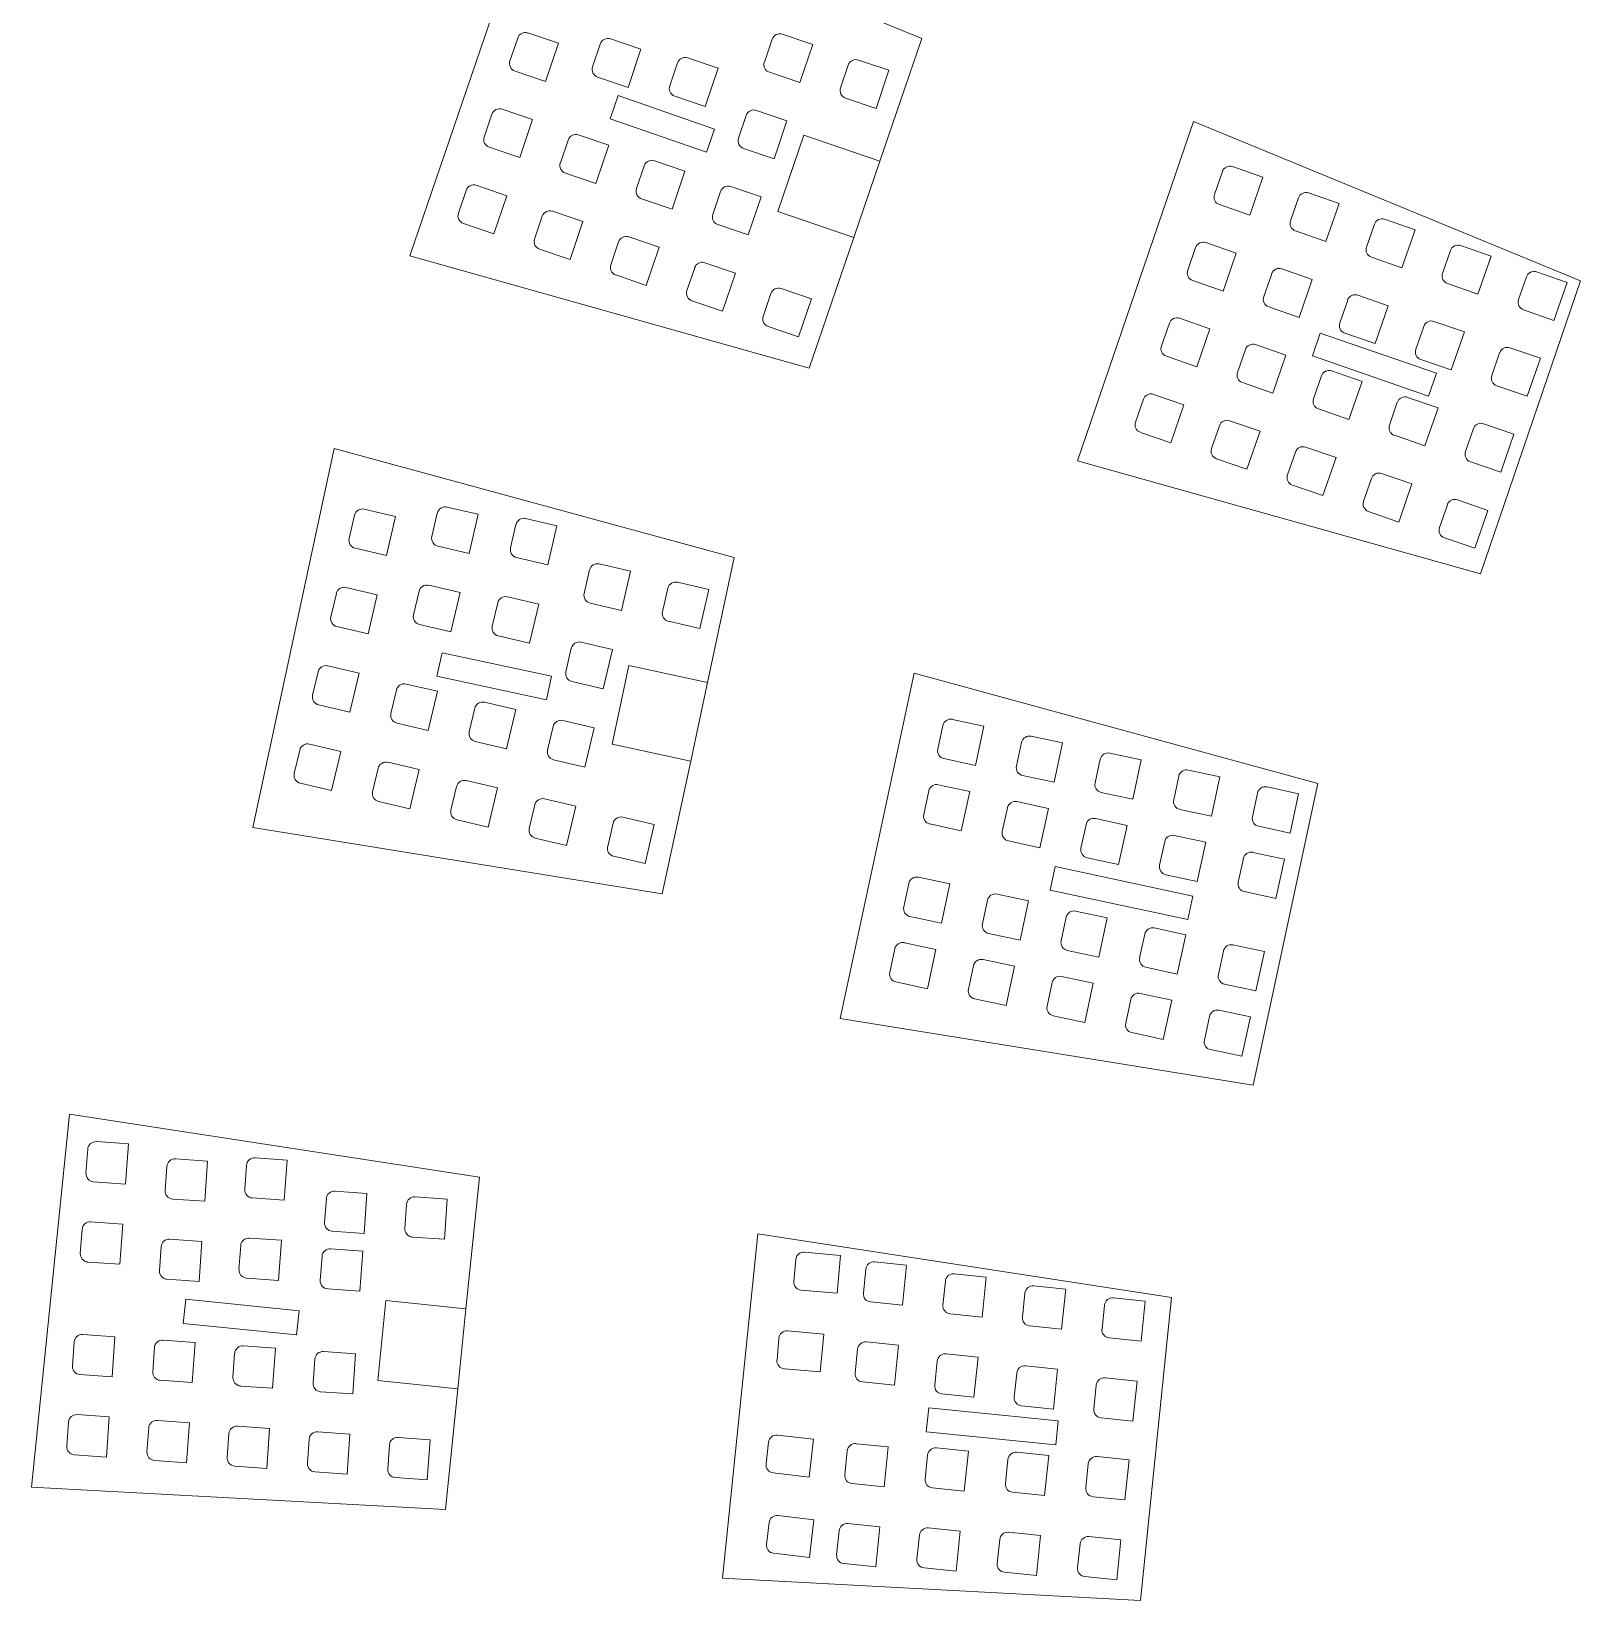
# Model space of a CAD drawing. Header units: millimetres. Extents: x -2091 to 2473, y -1360 to 1670.
# Drawn here: x 329.6 to 522.2, y 1151.4 to 1346.6 of the extents above; entities that cross this region are included whole.
import ezdxf

# ---------------------------------------------------------------- set-up
doc = ezdxf.new("R2010")
doc.units = ezdxf.units.MM

msp = doc.modelspace()

# ---------------------------------------------------------------- linework, layer by layer
at = {"color": 7, "linetype": 'Continuous', "lineweight": 15}
for p, q in [((376.64, 1318.64), (392.57, 1365.29)), ((392.57, 1365.29), (440.27, 1345.68)), ((389.08, 1342.9), (390.05, 1345.74)), ((391.31, 1346.37), (395.1, 1345.09)), ((395.1, 1345.09), (393.5, 1340.35)), ((399.34, 1342.16), (400.31, 1345)), ((401.57, 1345.63), (405.36, 1344.35)), ((420.71, 1342.75), (421.67, 1345.59)), ((422.94, 1346.22), (426.72, 1344.94)), ((426.72, 1344.94), (425.12, 1340.2)), ((440.27, 1345.68), (435.06, 1330.43)), ((405.36, 1344.35), (403.76, 1339.61)), ((408.94, 1339.8), (409.9, 1342.64)), ((411.17, 1343.27), (414.96, 1341.98)), ((432.41, 1343.01), (436.2, 1341.73)), ((393.5, 1340.35), (389.71, 1341.63)), ((403.76, 1339.61), (399.97, 1340.89)), ((414.96, 1341.98), (413.35, 1337.25)), ((425.12, 1340.2), (421.33, 1341.48)), ((430.18, 1339.54), (431.14, 1342.39)), ((436.2, 1341.73), (434.59, 1336.99)), ((388.11, 1336.9), (391.89, 1335.61)), ((401.55, 1335.69), (402.55, 1338.58)), ((402.55, 1338.58), (414.5, 1334.43)), ((413.35, 1337.25), (409.57, 1338.53)), ((419.73, 1336.75), (423.52, 1335.46)), ((434.59, 1336.99), (430.8, 1338.28)), ((385.88, 1333.43), (386.84, 1336.27)), ((391.89, 1335.61), (390.29, 1330.88)), ((413.5, 1331.54), (401.55, 1335.69)), ((417.5, 1333.28), (418.46, 1336.12)), ((423.52, 1335.46), (421.91, 1330.73)), ((474.04, 1335.37), (459.64, 1293.18)), ((474.04, 1335.37), (522.17, 1315.55)), ((395.35, 1330.22), (396.31, 1333.06)), ((397.58, 1333.69), (401.37, 1332.41)), ((414.5, 1334.43), (413.5, 1331.54)), ((422.37, 1324.19), (425.6, 1333.66)), ((425.6, 1333.66), (435.06, 1330.43)), ((390.29, 1330.88), (386.5, 1332.16)), ((401.37, 1332.41), (399.76, 1327.67)), ((421.91, 1330.73), (418.12, 1332.01)), ((399.76, 1327.67), (395.97, 1328.95)), ((404.82, 1327.02), (405.78, 1329.86)), ((407.05, 1330.48), (410.84, 1329.2)), ((410.84, 1329.2), (409.23, 1324.46)), ((435.06, 1330.43), (431.83, 1320.96)), ((476.65, 1326.3), (477.64, 1329.13)), ((478.91, 1329.75), (482.69, 1328.44)), ((384.9, 1327.43), (388.69, 1326.14)), ((416.52, 1327.28), (420.31, 1325.99)), ((482.69, 1328.44), (481.05, 1323.71)), ((382.67, 1323.96), (383.63, 1326.8)), ((388.69, 1326.14), (387.08, 1321.41)), ((409.23, 1324.46), (405.45, 1325.75)), ((414.29, 1323.81), (415.25, 1326.65)), ((420.31, 1325.99), (418.71, 1321.26)), ((481.05, 1323.71), (477.27, 1325.03)), ((486.1, 1323.03), (487.09, 1325.86)), ((488.36, 1326.48), (492.14, 1325.17)), ((492.14, 1325.17), (490.5, 1320.44)), ((392.14, 1320.75), (393.1, 1323.59)), ((394.37, 1324.22), (398.16, 1322.94)), ((431.83, 1320.96), (422.37, 1324.19)), ((497.81, 1323.21), (501.59, 1321.9)), ((387.08, 1321.41), (383.3, 1322.69)), ((398.16, 1322.94), (396.56, 1318.2)), ((418.71, 1321.26), (414.92, 1322.54)), ((490.5, 1320.44), (486.72, 1321.75)), ((495.55, 1319.75), (496.54, 1322.59)), ((501.59, 1321.9), (499.95, 1317.17)), ((396.56, 1318.2), (392.77, 1319.48)), ((401.61, 1317.54), (402.57, 1320.38)), ((403.84, 1321.01), (407.63, 1319.73)), ((407.63, 1319.73), (406.03, 1314.99)), ((431.83, 1320.96), (426.27, 1304.69)), ((473.33, 1316.86), (474.32, 1319.7)), ((475.59, 1320.32), (479.37, 1319.01)), ((505, 1316.48), (505.98, 1319.32)), ((507.26, 1319.93), (511.04, 1318.62)), ((426.27, 1304.69), (376.64, 1318.64)), ((411.08, 1314.34), (412.05, 1317.18)), ((413.31, 1317.8), (417.1, 1316.52)), ((479.37, 1319.01), (477.73, 1314.28)), ((499.95, 1317.17), (496.17, 1318.48)), ((511.04, 1318.62), (509.4, 1313.9)), ((406.03, 1314.99), (402.24, 1316.28)), ((417.1, 1316.52), (415.5, 1311.79)), ((477.73, 1314.28), (473.95, 1315.59)), ((482.78, 1313.59), (483.77, 1316.43)), ((485.04, 1317.04), (488.82, 1315.73)), ((488.82, 1315.73), (487.18, 1311.01)), ((509.74, 1279.13), (522.17, 1315.55)), ((514.45, 1313.21), (515.43, 1316.04)), ((516.71, 1316.66), (520.49, 1315.35)), ((520.49, 1315.35), (518.85, 1310.63)), ((420.56, 1311.13), (421.52, 1313.97)), ((422.79, 1314.6), (426.57, 1313.31)), ((426.57, 1313.31), (424.97, 1308.58)), ((494.49, 1313.77), (498.27, 1312.46)), ((509.4, 1313.9), (505.62, 1315.21)), ((415.5, 1311.79), (411.71, 1313.07)), ((487.18, 1311.01), (483.4, 1312.32)), ((492.23, 1310.32), (493.22, 1313.16)), ((498.27, 1312.46), (496.63, 1307.74)), ((518.85, 1310.63), (515.07, 1311.94)), ((424.97, 1308.58), (421.18, 1309.86)), ((470.07, 1307.45), (471.05, 1310.28)), ((472.32, 1310.9), (476.1, 1309.59)), ((476.1, 1309.59), (474.47, 1304.86)), ((501.68, 1307.05), (502.67, 1309.88)), ((503.94, 1310.5), (507.72, 1309.19)), ((481.77, 1307.62), (485.55, 1306.31)), ((488.83, 1306.22), (489.81, 1309.06)), ((489.81, 1309.06), (504.24, 1304.05)), ((496.63, 1307.74), (492.85, 1309.05)), ((507.72, 1309.19), (506.08, 1304.47)), ((474.47, 1304.86), (470.69, 1306.17)), ((479.52, 1304.17), (480.5, 1307)), ((485.55, 1306.31), (483.91, 1301.59)), ((503.25, 1301.22), (488.83, 1306.22)), ((506.08, 1304.47), (502.3, 1305.78)), ((511.13, 1303.78), (512.11, 1306.61)), ((513.39, 1307.23), (517.17, 1305.92)), ((517.17, 1305.92), (515.53, 1301.19)), ((488.96, 1300.89), (489.95, 1303.72)), ((491.22, 1304.34), (495, 1303.03)), ((504.24, 1304.05), (503.25, 1301.22)), ((483.91, 1301.59), (480.13, 1302.9)), ((495, 1303.03), (493.36, 1298.31)), ((515.53, 1301.19), (511.75, 1302.5)), ((466.84, 1297.98), (467.82, 1300.82)), ((469.09, 1301.43), (472.87, 1300.12)), ((472.87, 1300.12), (471.24, 1295.4)), ((493.36, 1298.31), (489.58, 1299.62)), ((498.41, 1297.61), (499.39, 1300.45)), ((500.67, 1301.06), (504.45, 1299.75)), ((504.45, 1299.75), (502.81, 1295.03)), ((478.54, 1298.16), (482.32, 1296.85)), ((510.11, 1297.78), (513.89, 1296.47)), ((471.24, 1295.4), (467.46, 1296.71)), ((476.29, 1294.7), (477.27, 1297.54)), ((482.32, 1296.85), (480.68, 1292.12)), ((502.81, 1295.03), (499.03, 1296.34)), ((507.86, 1294.33), (508.84, 1297.17)), ((513.89, 1296.47), (512.25, 1291.75)), ((357.12, 1247.56), (367.22, 1294.7)), ((367.22, 1294.7), (416.97, 1281.15)), ((485.73, 1291.43), (486.72, 1294.26)), ((487.99, 1294.88), (491.77, 1293.57)), ((509.74, 1279.13), (459.64, 1293.18)), ((480.68, 1292.12), (476.9, 1293.43)), ((491.77, 1293.57), (490.13, 1288.84)), ((512.25, 1291.75), (508.48, 1293.06)), ((490.13, 1288.84), (486.35, 1290.15)), ((495.18, 1288.15), (496.16, 1290.98)), ((497.44, 1291.6), (501.21, 1290.29)), ((501.21, 1290.29), (499.58, 1285.56)), ((506.88, 1288.32), (510.66, 1287.01)), ((369.09, 1283.49), (369.77, 1286.42)), ((370.97, 1287.16), (374.87, 1286.25)), ((374.87, 1286.25), (373.73, 1281.39)), ((379.37, 1283.76), (380.05, 1286.68)), ((381.25, 1287.42), (385.15, 1286.52)), ((385.15, 1286.52), (384.01, 1281.65)), ((391.03, 1286), (394.93, 1285.09)), ((499.58, 1285.56), (495.8, 1286.87)), ((504.63, 1284.87), (505.61, 1287.7)), ((510.66, 1287.01), (509.02, 1282.29)), ((389.15, 1282.34), (389.83, 1285.26)), ((394.93, 1285.09), (393.79, 1280.23)), ((373.73, 1281.39), (369.83, 1282.29)), ((384.01, 1281.65), (380.12, 1282.56)), ((509.02, 1282.29), (505.24, 1283.6)), ((393.79, 1280.23), (389.9, 1281.13)), ((400.19, 1280.35), (404.08, 1279.44)), ((416.97, 1281.15), (413.64, 1265.62)), ((398.3, 1276.68), (398.98, 1279.6)), ((404.08, 1279.44), (402.95, 1274.57)), ((366.82, 1273.76), (367.5, 1276.68)), ((368.7, 1277.42), (372.59, 1276.52)), ((372.59, 1276.52), (371.46, 1271.65)), ((377.1, 1274.02), (377.78, 1276.94)), ((378.98, 1277.69), (382.88, 1276.78)), ((382.88, 1276.78), (381.74, 1271.91)), ((388.76, 1276.27), (392.66, 1275.36)), ((408.04, 1274.41), (408.72, 1277.33)), ((409.92, 1278.08), (413.82, 1277.17)), ((413.82, 1277.17), (412.68, 1272.3)), ((386.88, 1272.6), (387.56, 1275.52)), ((392.66, 1275.36), (391.52, 1270.49)), ((402.95, 1274.57), (399.05, 1275.48)), ((371.46, 1271.65), (367.56, 1272.56)), ((381.74, 1271.91), (377.85, 1272.82)), ((412.68, 1272.3), (408.79, 1273.21)), ((391.52, 1270.49), (387.63, 1271.4)), ((397.91, 1270.61), (401.81, 1269.7)), ((380.01, 1266.38), (380.64, 1269.31)), ((380.64, 1269.31), (394.24, 1266.39)), ((396.03, 1266.94), (396.71, 1269.86)), ((401.81, 1269.7), (400.67, 1264.83)), ((364.54, 1264.02), (365.23, 1266.94)), ((366.43, 1267.69), (370.32, 1266.78)), ((370.32, 1266.78), (369.19, 1261.91)), ((401.77, 1257.94), (403.86, 1267.72)), ((403.86, 1267.72), (413.64, 1265.62)), ((439.32, 1266.75), (430.13, 1223.81)), ((439.32, 1266.75), (489.52, 1253.05)), ((374.28, 1261.75), (374.96, 1264.67)), ((376.17, 1265.41), (380.06, 1264.51)), ((380.06, 1264.51), (378.92, 1259.64)), ((393.61, 1263.46), (380.01, 1266.38)), ((394.24, 1266.39), (393.61, 1263.46)), ((400.67, 1264.83), (396.78, 1265.74)), ((413.64, 1265.62), (411.55, 1255.84)), ((369.19, 1261.91), (365.29, 1262.82)), ((385.9, 1263.14), (389.8, 1262.23)), ((384.02, 1259.47), (384.7, 1262.4)), ((389.8, 1262.23), (388.66, 1257.36)), ((395.64, 1260.87), (399.54, 1259.96)), ((444.09, 1261.02), (448, 1260.18)), ((378.92, 1259.64), (375.03, 1260.55)), ((393.76, 1257.2), (394.44, 1260.12)), ((399.54, 1259.96), (398.4, 1255.09)), ((442.26, 1257.33), (442.9, 1260.26)), ((448, 1260.18), (446.94, 1255.29)), ((453.86, 1258.92), (457.77, 1258.08)), ((362.27, 1254.28), (362.95, 1257.2)), ((364.16, 1257.95), (368.05, 1257.04)), ((368.05, 1257.04), (366.91, 1252.17)), ((388.66, 1257.36), (384.77, 1258.27)), ((411.55, 1255.84), (401.77, 1257.94)), ((452.04, 1255.22), (452.67, 1258.16)), ((457.77, 1258.08), (456.72, 1253.19)), ((463.64, 1256.82), (467.55, 1255.97)), ((372.01, 1252.01), (372.69, 1254.93)), ((373.89, 1255.68), (377.79, 1254.77)), ((377.79, 1254.77), (376.65, 1249.9)), ((398.4, 1255.09), (394.51, 1256)), ((411.55, 1255.84), (408.01, 1239.34)), ((446.94, 1255.29), (443.03, 1256.14)), ((461.82, 1253.12), (462.45, 1256.05)), ((467.55, 1255.97), (466.49, 1251.09)), ((366.91, 1252.17), (363.02, 1253.08)), ((383.63, 1253.4), (387.53, 1252.5)), ((442.33, 1252.89), (446.24, 1252.05)), ((456.72, 1253.19), (452.81, 1254.03)), ((471.59, 1251.02), (472.23, 1253.95)), ((473.42, 1254.72), (477.33, 1253.87)), ((477.33, 1253.87), (476.27, 1248.98)), ((481.48, 1215.54), (489.52, 1253.05)), ((381.75, 1249.74), (382.43, 1252.66)), ((387.53, 1252.5), (386.39, 1247.63)), ((393.37, 1251.13), (397.27, 1250.22)), ((440.51, 1249.2), (441.14, 1252.13)), ((446.24, 1252.05), (445.18, 1247.16)), ((466.49, 1251.09), (462.58, 1251.93)), ((481.37, 1248.91), (482, 1251.85)), ((483.19, 1252.61), (487.1, 1251.77)), ((487.1, 1251.77), (486.05, 1246.88)), ((376.65, 1249.9), (372.76, 1250.81)), ((391.49, 1247.46), (392.17, 1250.39)), ((397.27, 1250.22), (396.13, 1245.35)), ((450.28, 1247.09), (450.92, 1250.02)), ((452.11, 1250.79), (456.02, 1249.95)), ((456.02, 1249.95), (454.96, 1245.06)), ((476.27, 1248.98), (472.36, 1249.83)), ((408.01, 1239.34), (357.12, 1247.56)), ((386.39, 1247.63), (382.5, 1248.53)), ((401.23, 1245.19), (401.91, 1248.11)), ((403.11, 1248.86), (407, 1247.95)), ((407, 1247.95), (405.87, 1243.08)), ((445.18, 1247.16), (441.27, 1248.01)), ((460.06, 1244.99), (460.69, 1247.92)), ((461.88, 1248.69), (465.79, 1247.84)), ((465.79, 1247.84), (464.74, 1242.96)), ((486.05, 1246.88), (482.14, 1247.73)), ((396.13, 1245.35), (392.23, 1246.26)), ((454.96, 1245.06), (451.05, 1245.9)), ((469.84, 1242.89), (470.47, 1245.82)), ((471.66, 1246.59), (475.57, 1245.74)), ((475.57, 1245.74), (474.51, 1240.85)), ((405.87, 1243.08), (401.97, 1243.99)), ((464.74, 1242.96), (460.83, 1243.8)), ((479.61, 1240.78), (480.25, 1243.72)), ((481.44, 1244.48), (485.35, 1243.64)), ((485.35, 1243.64), (484.29, 1238.75)), ((439.85, 1241.39), (443.76, 1240.55)), ((456.22, 1239.79), (456.86, 1242.73)), ((456.86, 1242.73), (473.96, 1239.05)), ((474.51, 1240.85), (470.6, 1241.7)), ((438.04, 1237.69), (438.66, 1240.62)), ((443.76, 1240.55), (442.72, 1235.66)), ((449.63, 1239.29), (453.54, 1238.45)), ((473.33, 1236.12), (456.22, 1239.79)), ((484.29, 1238.75), (480.38, 1239.6)), ((447.81, 1235.58), (448.44, 1238.52)), ((453.54, 1238.45), (452.49, 1233.56)), ((459.4, 1237.18), (463.32, 1236.34)), ((473.96, 1239.05), (473.33, 1236.12)), ((442.72, 1235.66), (438.8, 1236.5)), ((457.59, 1233.48), (458.22, 1236.41)), ((463.32, 1236.34), (462.27, 1231.46)), ((452.49, 1233.56), (448.58, 1234.4)), ((467.36, 1231.38), (467.99, 1234.31)), ((469.18, 1235.08), (473.09, 1234.24)), ((473.09, 1234.24), (472.04, 1229.35)), ((436.29, 1229.55), (436.92, 1232.49)), ((438.11, 1233.25), (442.02, 1232.42)), ((442.02, 1232.42), (440.97, 1227.53)), ((462.27, 1231.46), (458.36, 1232.29)), ((477.14, 1229.28), (477.77, 1232.21)), ((478.96, 1232.98), (482.87, 1232.14)), ((482.87, 1232.14), (481.82, 1227.25)), ((446.07, 1227.45), (446.7, 1230.38)), ((447.89, 1231.15), (451.8, 1230.31)), ((451.8, 1230.31), (450.75, 1225.42)), ((472.04, 1229.35), (468.13, 1230.19)), ((440.97, 1227.53), (437.06, 1228.37)), ((455.85, 1225.35), (456.47, 1228.28)), ((457.66, 1229.05), (461.57, 1228.21)), ((461.57, 1228.21), (460.53, 1223.32)), ((481.82, 1227.25), (477.91, 1228.09)), ((450.75, 1225.42), (446.84, 1226.26)), ((465.62, 1223.24), (466.25, 1226.18)), ((467.44, 1226.95), (471.35, 1226.11)), ((471.35, 1226.11), (470.3, 1221.22)), ((481.48, 1215.54), (430.13, 1223.81)), ((460.53, 1223.32), (456.61, 1224.16)), ((475.4, 1221.14), (476.03, 1224.08)), ((477.21, 1224.84), (481.13, 1224.01)), ((481.13, 1224.01), (480.08, 1219.12)), ((470.3, 1221.22), (466.39, 1222.06)), ((480.08, 1219.12), (476.17, 1219.95)), ((329.59, 1165.55), (334.33, 1211.92)), ((334.33, 1211.92), (385.28, 1204.09)), ((337.67, 1208.51), (341.66, 1208.22)), ((341.66, 1208.22), (341.3, 1203.24)), ((336.38, 1204.59), (336.6, 1207.58)), ((347.51, 1206.36), (351.5, 1206.07)), ((351.5, 1206.07), (351.15, 1201.09)), ((357.4, 1206.49), (361.39, 1206.21)), ((361.39, 1206.21), (361.03, 1201.22)), ((346.23, 1202.44), (346.44, 1205.43)), ((356.11, 1202.58), (356.33, 1205.57)), ((385.28, 1204.09), (383.61, 1187.72)), ((341.3, 1203.24), (337.31, 1203.52)), ((367.32, 1202.35), (371.31, 1202.07)), ((371.31, 1202.07), (370.96, 1197.08)), ((351.15, 1201.09), (347.16, 1201.37)), ((361.03, 1201.22), (357.04, 1201.51)), ((366.04, 1198.43), (366.26, 1201.42)), ((376.02, 1197.72), (376.23, 1200.71)), ((377.3, 1201.64), (381.29, 1201.36)), ((381.29, 1201.36), (380.93, 1196.37)), ((336.96, 1198.53), (340.95, 1198.25)), ((340.95, 1198.25), (340.59, 1193.26)), ((335.67, 1194.61), (335.89, 1197.61)), ((346.8, 1196.38), (350.79, 1196.1)), ((356.69, 1196.52), (360.68, 1196.24)), ((360.68, 1196.24), (360.32, 1191.25)), ((370.96, 1197.08), (366.97, 1197.36)), ((380.93, 1196.37), (376.94, 1196.65)), ((419.89, 1197.06), (415.52, 1154.24)), ((419.89, 1197.06), (471.3, 1189.13)), ((345.52, 1192.46), (345.73, 1195.46)), ((350.79, 1196.1), (350.44, 1191.11)), ((355.4, 1192.6), (355.62, 1195.59)), ((365.51, 1191.26), (365.72, 1194.25)), ((366.79, 1195.18), (370.78, 1194.89)), ((370.78, 1194.89), (370.42, 1189.9)), ((425.68, 1194.75), (430.16, 1194.36)), ((430.16, 1194.36), (429.75, 1189.65)), ((340.59, 1193.26), (336.6, 1193.54)), ((424.36, 1191.13), (424.6, 1193.85)), ((433.01, 1189.67), (433.32, 1192.66)), ((434.41, 1193.55), (438.39, 1193.15)), ((438.39, 1193.15), (437.89, 1188.17)), ((350.44, 1191.11), (346.45, 1191.4)), ((360.32, 1191.25), (356.33, 1191.53)), ((442.9, 1188.18), (443.21, 1191.17)), ((444.3, 1192.06), (448.28, 1191.66)), ((448.28, 1191.66), (447.77, 1186.68)), ((454.19, 1190.57), (458.17, 1190.16)), ((348.48, 1185.91), (348.79, 1188.9)), ((348.79, 1188.9), (362.87, 1187.46)), ((370.42, 1189.9), (366.43, 1190.19)), ((372.64, 1178.79), (373.66, 1188.74)), ((373.66, 1188.74), (383.61, 1187.72)), ((429.75, 1189.65), (425.27, 1190.05)), ((437.89, 1188.17), (433.91, 1188.58)), ((452.79, 1186.69), (453.09, 1189.68)), ((458.17, 1190.16), (457.66, 1185.19)), ((464.08, 1189.08), (468.06, 1188.67)), ((467.45, 1151.43), (471.3, 1189.13)), ((468.06, 1188.67), (467.55, 1183.7)), ((362.87, 1187.46), (362.56, 1184.47)), ((383.61, 1187.72), (382.59, 1177.77)), ((447.77, 1186.68), (443.79, 1187.09)), ((462.68, 1185.2), (462.98, 1188.19)), ((335.98, 1184.53), (339.97, 1184.25)), ((362.56, 1184.47), (348.48, 1185.91)), ((423.6, 1184.97), (428.08, 1184.58)), ((428.08, 1184.58), (427.66, 1179.87)), ((457.66, 1185.19), (453.68, 1185.6)), ((334.7, 1180.61), (334.91, 1183.6)), ((339.97, 1184.25), (339.62, 1179.26)), ((344.67, 1179.9), (344.89, 1182.89)), ((345.95, 1183.82), (349.94, 1183.54)), ((349.94, 1183.54), (349.59, 1178.55)), ((355.93, 1183.11), (359.92, 1182.83)), ((359.92, 1182.83), (359.56, 1177.84)), ((422.28, 1181.35), (422.52, 1184.07)), ((432, 1179.73), (432.3, 1182.71)), ((433.4, 1183.6), (437.38, 1183.2)), ((437.38, 1183.2), (436.87, 1178.22)), ((467.55, 1183.7), (463.57, 1184.11)), ((354.65, 1179.19), (354.86, 1182.18)), ((364.62, 1178.48), (364.84, 1181.48)), ((365.9, 1182.4), (369.89, 1182.12)), ((369.89, 1182.12), (369.54, 1177.13)), ((441.89, 1178.24), (442.19, 1181.22)), ((443.29, 1182.11), (447.27, 1181.71)), ((447.27, 1181.71), (446.76, 1176.73)), ((453.18, 1180.62), (457.15, 1180.22)), ((339.62, 1179.26), (335.63, 1179.54)), ((349.59, 1178.55), (345.6, 1178.83)), ((382.59, 1177.77), (372.64, 1178.79)), ((427.66, 1179.87), (423.19, 1180.27)), ((436.87, 1178.22), (432.89, 1178.63)), ((451.77, 1176.75), (452.08, 1179.73)), ((457.15, 1180.22), (456.65, 1175.24)), ((463.06, 1179.13), (467.04, 1178.73)), ((467.04, 1178.73), (466.53, 1173.75)), ((359.56, 1177.84), (355.57, 1178.12)), ((369.54, 1177.13), (365.55, 1177.41)), ((382.59, 1177.77), (381.06, 1162.75)), ((446.76, 1176.73), (442.78, 1177.14)), ((461.66, 1175.25), (461.97, 1178.24)), ((440.83, 1172.44), (441.14, 1175.42)), ((441.14, 1175.42), (457.24, 1173.77)), ((456.65, 1175.24), (452.67, 1175.65)), ((333.99, 1170.64), (334.2, 1173.63)), ((335.27, 1174.56), (339.26, 1174.27)), ((339.26, 1174.27), (338.91, 1169.28)), ((343.96, 1169.93), (344.18, 1172.92)), ((345.25, 1173.85), (349.24, 1173.56)), ((349.24, 1173.56), (348.88, 1168.57)), ((355.22, 1173.14), (359.21, 1172.85)), ((359.21, 1172.85), (358.86, 1167.87)), ((457.24, 1173.77), (456.94, 1170.79)), ((466.53, 1173.75), (462.56, 1174.16)), ((353.94, 1169.22), (354.15, 1172.21)), ((363.91, 1168.51), (364.13, 1171.5)), ((365.19, 1172.43), (369.18, 1172.14)), ((369.18, 1172.14), (368.83, 1167.16)), ((375.17, 1171.72), (379.16, 1171.43)), ((379.16, 1171.43), (378.8, 1166.45)), ((420.92, 1168.43), (421.23, 1171.13)), ((422.34, 1172.01), (426.81, 1171.49)), ((426.81, 1171.49), (426.26, 1166.8)), ((432.11, 1170.95), (436.09, 1170.55)), ((456.94, 1170.79), (440.83, 1172.44)), ((338.91, 1169.28), (334.92, 1169.57)), ((373.89, 1167.8), (374.1, 1170.79)), ((430.71, 1167.08), (431.01, 1170.06)), ((436.09, 1170.55), (435.58, 1165.57)), ((440.69, 1166.54), (441, 1169.52)), ((442.09, 1170.42), (446.07, 1170.01)), ((446.07, 1170.01), (445.56, 1165.04)), ((450.68, 1166), (450.98, 1168.98)), ((452.08, 1169.88), (456.06, 1169.47)), ((456.06, 1169.47), (455.55, 1164.5)), ((462.06, 1169.34), (466.04, 1168.93)), ((466.04, 1168.93), (465.53, 1163.96)), ((348.88, 1168.57), (344.89, 1168.86)), ((358.86, 1167.87), (354.87, 1168.15)), ((368.83, 1167.16), (364.84, 1167.44)), ((426.26, 1166.8), (421.8, 1167.32)), ((460.66, 1165.46), (460.97, 1168.45)), ((381.06, 1162.75), (329.59, 1165.55)), ((378.8, 1166.45), (374.81, 1166.73)), ((435.58, 1165.57), (431.6, 1165.98)), ((445.56, 1165.04), (441.58, 1165.44)), ((455.55, 1164.5), (451.57, 1164.9)), ((465.53, 1163.96), (461.56, 1164.36)), ((420.98, 1158.43), (421.3, 1161.14)), ((422.41, 1162.01), (426.87, 1161.49)), ((426.87, 1161.49), (426.32, 1156.8)), ((429.69, 1157.13), (429.99, 1160.11)), ((431.09, 1161.01), (435.07, 1160.6)), ((435.07, 1160.6), (434.56, 1155.63)), ((439.68, 1156.59), (439.98, 1159.57)), ((441.08, 1160.47), (445.06, 1160.06)), ((445.06, 1160.06), (444.55, 1155.09)), ((451.06, 1159.93), (455.04, 1159.52)), ((455.04, 1159.52), (454.53, 1154.55)), ((461.05, 1159.39), (465.03, 1158.98)), ((426.32, 1156.8), (421.86, 1157.32)), ((449.66, 1156.05), (449.97, 1159.04)), ((459.65, 1155.51), (459.95, 1158.5)), ((465.03, 1158.98), (464.52, 1154.01)), ((434.56, 1155.63), (430.58, 1156.03)), ((444.55, 1155.09), (440.57, 1155.49)), ((467.45, 1151.43), (415.52, 1154.24)), ((454.53, 1154.55), (450.55, 1154.96)), ((464.52, 1154.01), (460.54, 1154.42))]:
    msp.add_line(p, q, dxfattribs=at)
for centre, start, end in [((390.99, 1345.42), 71.2925, 161.2925), ((401.25, 1344.68), 71.2925, 161.2925), ((422.62, 1345.27), 71.2925, 161.2925), ((390.03, 1342.58), 161.2925, 251.2925), ((410.85, 1342.32), 71.2925, 161.2925), ((421.65, 1342.43), 161.2925, 251.2925), ((432.09, 1342.06), 71.2925, 161.2925), ((400.29, 1341.84), 161.2925, 251.2925), ((409.89, 1339.48), 161.2925, 251.2925), ((431.12, 1339.22), 161.2925, 251.2925), ((387.79, 1335.95), 71.2925, 161.2925), ((419.41, 1335.8), 71.2925, 161.2925), ((386.82, 1333.11), 161.2925, 251.2925), ((397.26, 1332.74), 71.2925, 161.2925), ((418.45, 1332.96), 161.2925, 251.2925), ((396.29, 1329.9), 161.2925, 251.2925), ((406.73, 1329.54), 71.2925, 161.2925), ((478.58, 1328.8), 70.8813, 160.8813), ((384.58, 1326.48), 71.2925, 161.2925), ((405.77, 1326.69), 161.2925, 251.2925), ((416.2, 1326.33), 71.2925, 161.2925), ((477.6, 1325.97), 160.8813, 250.8813), ((488.03, 1325.53), 70.8813, 160.8813), ((383.62, 1323.64), 161.2925, 251.2925), ((394.05, 1323.27), 71.2925, 161.2925), ((415.24, 1323.49), 161.2925, 251.2925), ((487.05, 1322.7), 160.8813, 250.8813), ((497.48, 1322.26), 70.8813, 160.8813), ((393.09, 1320.43), 161.2925, 251.2925), ((403.52, 1320.06), 71.2925, 161.2925), ((475.26, 1319.37), 70.8813, 160.8813), ((496.5, 1319.43), 160.8813, 250.8813), ((506.93, 1318.99), 70.8813, 160.8813), ((402.56, 1317.22), 161.2925, 251.2925), ((412.99, 1316.86), 71.2925, 161.2925), ((474.28, 1316.54), 160.8813, 250.8813), ((484.71, 1316.1), 70.8813, 160.8813), ((505.95, 1316.15), 160.8813, 250.8813), ((516.38, 1315.72), 70.8813, 160.8813), ((412.03, 1314.02), 161.2925, 251.2925), ((422.46, 1313.65), 71.2925, 161.2925), ((483.73, 1313.27), 160.8813, 250.8813), ((494.16, 1312.83), 70.8813, 160.8813), ((515.4, 1312.88), 160.8813, 250.8813), ((421.5, 1310.81), 161.2925, 251.2925), ((472, 1309.95), 70.8813, 160.8813), ((493.18, 1309.99), 160.8813, 250.8813), ((503.61, 1309.56), 70.8813, 160.8813), ((471.01, 1307.12), 160.8813, 250.8813), ((481.44, 1306.67), 70.8813, 160.8813), ((502.63, 1306.72), 160.8813, 250.8813), ((513.06, 1306.28), 70.8813, 160.8813), ((480.46, 1303.84), 160.8813, 250.8813), ((490.89, 1303.4), 70.8813, 160.8813), ((512.08, 1303.45), 160.8813, 250.8813), ((468.77, 1300.49), 70.8813, 160.8813), ((489.91, 1300.56), 160.8813, 250.8813), ((500.34, 1300.12), 70.8813, 160.8813), ((467.78, 1297.66), 160.8813, 250.8813), ((478.21, 1297.21), 70.8813, 160.8813), ((509.79, 1296.84), 70.8813, 160.8813), ((499.36, 1297.28), 160.8813, 250.8813), ((477.23, 1294.38), 160.8813, 250.8813), ((487.66, 1293.93), 70.8813, 160.8813), ((508.8, 1294), 160.8813, 250.8813), ((486.68, 1291.1), 160.8813, 250.8813), ((497.11, 1290.65), 70.8813, 160.8813), ((496.13, 1287.82), 160.8813, 250.8813), ((506.55, 1287.38), 70.8813, 160.8813), ((370.74, 1286.19), 76.8696, 166.8696), ((381.03, 1286.45), 76.8696, 166.8696), ((390.81, 1285.03), 76.8696, 166.8696), ((505.57, 1284.54), 160.8813, 250.8813), ((370.06, 1283.27), 166.8696, 256.8696), ((380.34, 1283.53), 166.8696, 256.8696), ((390.13, 1282.11), 166.8696, 256.8696), ((399.96, 1279.37), 76.8696, 166.8696), ((368.47, 1276.45), 76.8696, 166.8696), ((378.75, 1276.71), 76.8696, 166.8696), ((388.53, 1275.29), 76.8696, 166.8696), ((399.28, 1276.45), 166.8696, 256.8696), ((409.7, 1277.1), 76.8696, 166.8696), ((409.02, 1274.18), 166.8696, 256.8696), ((367.79, 1273.53), 166.8696, 256.8696), ((378.07, 1273.79), 166.8696, 256.8696), ((387.85, 1272.37), 166.8696, 256.8696), ((397.69, 1269.64), 76.8696, 166.8696), ((366.2, 1266.71), 76.8696, 166.8696), ((397.01, 1266.71), 166.8696, 256.8696), ((375.94, 1264.44), 76.8696, 166.8696), ((365.52, 1263.79), 166.8696, 256.8696), ((385.68, 1262.17), 76.8696, 166.8696), ((375.26, 1261.52), 166.8696, 256.8696), ((395.42, 1259.9), 76.8696, 166.8696), ((443.88, 1260.05), 77.8133, 167.8133), ((385, 1259.25), 166.8696, 256.8696), ((453.65, 1257.94), 77.8133, 167.8133), ((363.93, 1256.97), 76.8696, 166.8696), ((394.73, 1256.98), 166.8696, 256.8696), ((443.24, 1257.11), 167.8133, 257.8133), ((463.43, 1255.84), 77.8133, 167.8133), ((373.67, 1254.7), 76.8696, 166.8696), ((453.02, 1255.01), 167.8133, 257.8133), ((473.2, 1253.74), 77.8133, 167.8133), ((363.25, 1254.05), 166.8696, 256.8696), ((383.41, 1252.43), 76.8696, 166.8696), ((442.12, 1251.92), 77.8133, 167.8133), ((462.79, 1252.91), 167.8133, 257.8133), ((372.98, 1251.78), 166.8696, 256.8696), ((393.14, 1250.16), 76.8696, 166.8696), ((472.57, 1250.81), 167.8133, 257.8133), ((482.98, 1251.64), 77.8133, 167.8133), ((382.72, 1249.51), 166.8696, 256.8696), ((402.88, 1247.89), 76.8696, 166.8696), ((441.49, 1248.98), 167.8133, 257.8133), ((451.9, 1249.81), 77.8133, 167.8133), ((482.35, 1248.7), 167.8133, 257.8133), ((392.46, 1247.24), 166.8696, 256.8696), ((451.26, 1246.88), 167.8133, 257.8133), ((461.67, 1247.71), 77.8133, 167.8133), ((402.2, 1244.97), 166.8696, 256.8696), ((461.04, 1244.78), 167.8133, 257.8133), ((471.45, 1245.61), 77.8133, 167.8133), ((481.22, 1243.51), 77.8133, 167.8133), ((439.64, 1240.41), 77.9107, 167.9107), ((470.82, 1242.68), 167.8133, 257.8133), ((449.42, 1238.31), 77.9107, 167.9107), ((480.59, 1240.57), 167.8133, 257.8133), ((439.01, 1237.48), 167.9107, 257.9107), ((459.19, 1236.2), 77.9107, 167.9107), ((448.79, 1235.37), 167.9107, 257.9107), ((437.9, 1232.28), 77.9107, 167.9107), ((458.57, 1233.27), 167.9107, 257.9107), ((468.97, 1234.1), 77.9107, 167.9107), ((468.34, 1231.17), 167.9107, 257.9107), ((478.75, 1232), 77.9107, 167.9107), ((437.27, 1229.34), 167.9107, 257.9107), ((447.68, 1230.17), 77.9107, 167.9107), ((447.05, 1227.24), 167.9107, 257.9107), ((457.45, 1228.07), 77.9107, 167.9107), ((478.12, 1229.07), 167.9107, 257.9107), ((467.23, 1225.97), 77.9107, 167.9107), ((456.82, 1225.14), 167.9107, 257.9107), ((477.01, 1223.87), 77.9107, 167.9107), ((466.6, 1223.04), 167.9107, 257.9107), ((476.38, 1220.93), 167.9107, 257.9107), ((337.59, 1207.51), 85.9302, 175.9302), ((347.44, 1205.36), 85.9302, 175.9302), ((357.32, 1205.5), 85.9302, 175.9302), ((337.38, 1204.52), 175.9302, 265.9302), ((347.23, 1202.37), 175.9302, 265.9302), ((357.11, 1202.5), 175.9302, 265.9302), ((367.25, 1201.35), 85.9302, 175.9302), ((377.23, 1200.64), 85.9302, 175.9302), ((336.89, 1197.53), 85.9302, 175.9302), ((367.04, 1198.36), 175.9302, 265.9302), ((346.73, 1195.39), 85.9302, 175.9302), ((356.61, 1195.52), 85.9302, 175.9302), ((377.01, 1197.65), 175.9302, 265.9302), ((336.67, 1194.54), 175.9302, 265.9302), ((366.72, 1194.18), 85.9302, 175.9302), ((425.6, 1193.76), 84.9653, 174.9653), ((346.52, 1192.39), 175.9302, 265.9302), ((356.4, 1192.53), 175.9302, 265.9302), ((434.31, 1192.56), 84.1699, 174.1699), ((366.5, 1191.19), 175.9302, 265.9302), ((425.36, 1191.04), 174.9653, 264.9653), ((444.2, 1191.07), 84.1699, 174.1699), ((454.09, 1189.58), 84.1699, 174.1699), ((434.01, 1189.57), 174.1699, 264.1699), ((463.98, 1188.09), 84.1699, 174.1699), ((443.9, 1188.08), 174.1699, 264.1699), ((453.78, 1186.59), 174.1699, 264.1699), ((335.91, 1183.53), 85.9302, 175.9302), ((423.51, 1183.98), 84.9653, 174.9653), ((463.67, 1185.1), 174.1699, 264.1699), ((345.88, 1182.82), 85.9302, 175.9302), ((355.86, 1182.11), 85.9302, 175.9302), ((433.3, 1182.61), 84.1699, 174.1699), ((335.7, 1180.54), 175.9302, 265.9302), ((365.83, 1181.4), 85.9302, 175.9302), ((423.27, 1181.26), 174.9653, 264.9653), ((443.19, 1181.12), 84.1699, 174.1699), ((453.07, 1179.63), 84.1699, 174.1699), ((345.67, 1179.83), 175.9302, 265.9302), ((355.65, 1179.12), 175.9302, 265.9302), ((432.99, 1179.62), 174.1699, 264.1699), ((462.96, 1178.14), 84.1699, 174.1699), ((365.62, 1178.41), 175.9302, 265.9302), ((442.88, 1178.13), 174.1699, 264.1699), ((452.77, 1176.64), 174.1699, 264.1699), ((462.66, 1175.15), 174.1699, 264.1699), ((335.2, 1173.56), 85.9302, 175.9302), ((345.17, 1172.85), 85.9302, 175.9302), ((355.15, 1172.14), 85.9302, 175.9302), ((365.12, 1171.43), 85.9302, 175.9302), ((375.1, 1170.72), 85.9302, 175.9302), ((422.23, 1171.02), 83.3645, 173.3645), ((432.01, 1169.96), 84.1699, 174.1699), ((334.99, 1170.57), 175.9302, 265.9302), ((344.96, 1169.86), 175.9302, 265.9302), ((354.94, 1169.15), 175.9302, 265.9302), ((441.99, 1169.42), 84.1699, 174.1699), ((451.98, 1168.88), 84.1699, 174.1699), ((461.96, 1168.34), 84.1699, 174.1699), ((364.91, 1168.44), 175.9302, 265.9302), ((374.89, 1167.73), 175.9302, 265.9302), ((421.91, 1168.31), 173.3645, 263.3645), ((431.7, 1166.98), 174.1699, 264.1699), ((441.69, 1166.44), 174.1699, 264.1699), ((451.67, 1165.9), 174.1699, 264.1699), ((461.66, 1165.36), 174.1699, 264.1699), ((422.29, 1161.02), 83.3645, 173.3645), ((430.99, 1160.01), 84.1699, 174.1699), ((440.98, 1159.47), 84.1699, 174.1699), ((450.96, 1158.93), 84.1699, 174.1699), ((460.95, 1158.4), 84.1699, 174.1699), ((421.97, 1158.31), 173.3645, 263.3645), ((430.69, 1157.03), 174.1699, 264.1699), ((440.67, 1156.49), 174.1699, 264.1699), ((450.66, 1155.95), 174.1699, 264.1699), ((460.64, 1155.41), 174.1699, 264.1699)]:
    msp.add_arc(centre, 1, start, end, dxfattribs=at)

doc.saveas('drawing.dxf')
